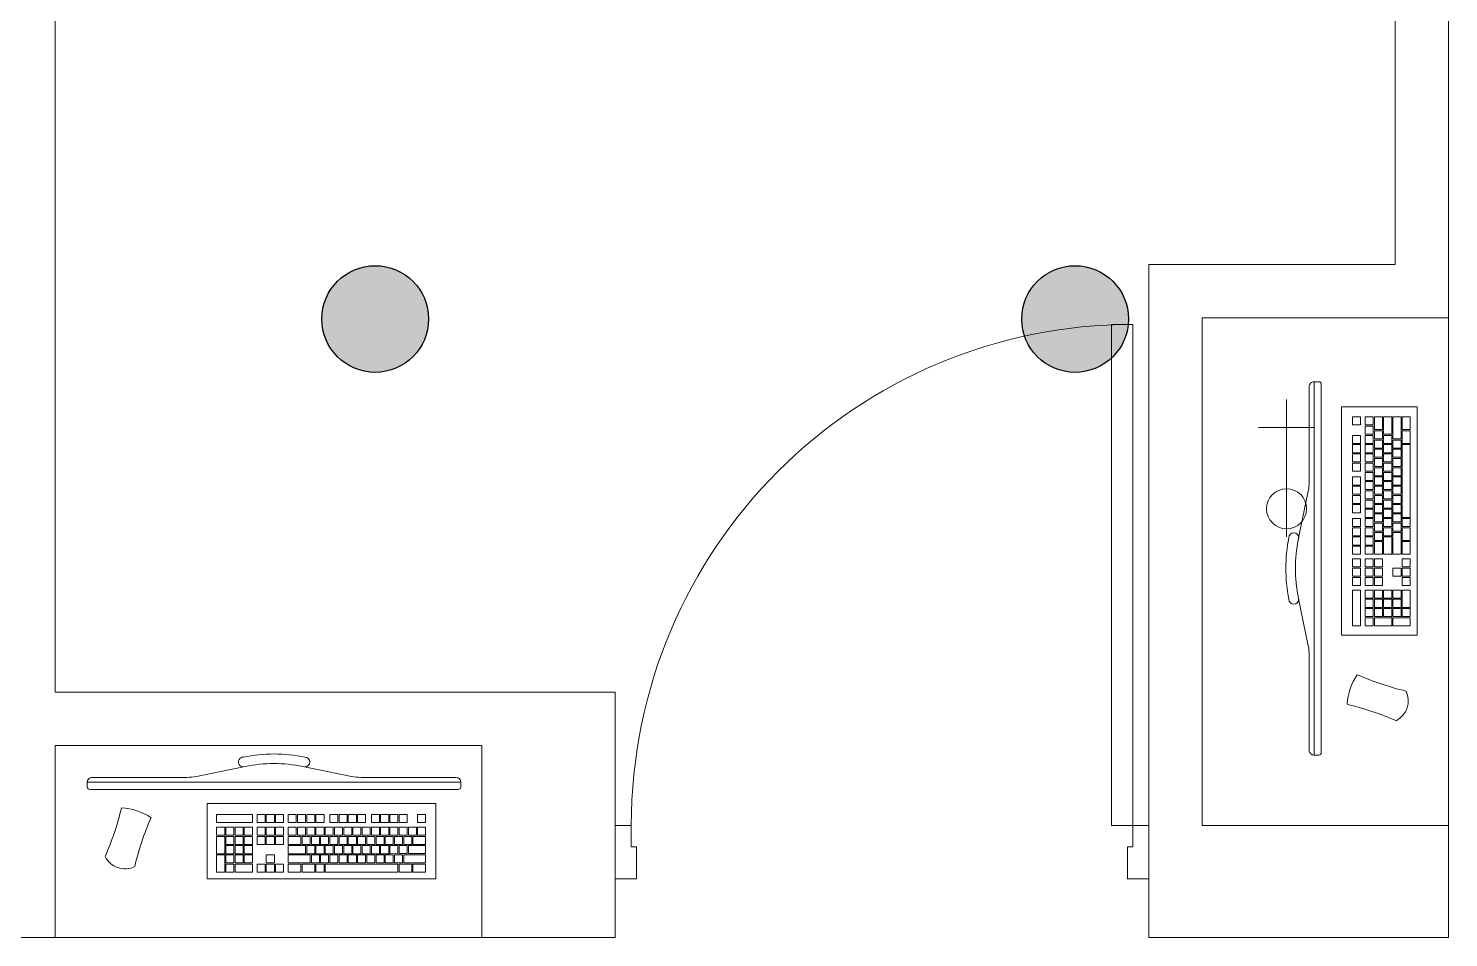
# Model space of a CAD drawing. Header units: metres. Extents: x 11578468 to 47831421, y -58341524 to -14256839.
# Drawn here: x 23845316 to 23847978, y -29089052 to -29087347 of the extents above; entities that cross this region are included whole.
import ezdxf

# ---------------------------------------------------------------- set-up
doc = ezdxf.new("R2010")
doc.units = ezdxf.units.M
doc.header["$LTSCALE"] = 50
doc.header["$MEASUREMENT"] = 0
doc.layers.get('0').update_dxf_attribs({"linetype": 'CONTINUOUS'})
doc.layers.add('ha', color=8, linetype='CONTINUOUS', lineweight=5)
doc.layers.add('wall', color=3, linetype='CONTINUOUS')

msp = doc.modelspace()

# ---------------------------------------------------------------- hatches: boundary and pattern name
at = {"layer": 'wall', "ltscale": 10}
h = msp.add_hatch(color=1, dxfattribs=at)
h.dxf.hatch_style = 1
h.paths.add_polyline_path([(23846065.9, -29087892.3, 1), (23845865.9, -29087892.3, 1)])
h = msp.add_hatch(color=1, dxfattribs=at)
h.dxf.hatch_style = 1
h.paths.add_polyline_path([(23847377.7, -29087892.3, 1), (23847177.7, -29087892.3, 1)])

# ---------------------------------------------------------------- linework, layer by layer
for centre in [(23845965.9, -29087892.3), (23847277.7, -29087892.3)]:
    msp.add_circle(centre, 100)
at = {"layer": 'ha'}
for p, q in [((23845365.9, -29085692.3), (23845365.9, -29088592.3)), ((23847877.7, -29087790.1), (23847877.7, -29085692.3)), ((23847977.7, -29087890.1), (23847977.7, -29085692.3)), ((23847977.7, -29087890.1), (23847977.7, -29087692.3)), ((23847415.9, -29087790.1), (23847415.9, -29089052.3)), ((23847877.7, -29087790.1), (23847415.9, -29087790.1)), ((23847345.9, -29088842.3), (23847345.9, -29087902.3)), ((23847345.9, -29087902.3), (23847385.9, -29087902.3)), ((23847385.9, -29087902.3), (23847385.9, -29088842.3)), ((23847515.9, -29087890.1), (23847515.9, -29088842.3)), ((23847977.7, -29087890.1), (23847515.9, -29087890.1)), ((23847515.9, -29087890.1), (23847977.7, -29087890.1)), ((23847515.9, -29088842.3), (23847515.9, -29087890.1)), ((23847977.7, -29087890.1), (23847977.7, -29088842.3)), ((23847716.5, -29088019), (23847716.5, -29088196.9)), ((23847725.5, -29088010), (23847725.5, -29088710)), ((23847725.5, -29088010), (23847725.5, -29088010)), ((23847725.5, -29088010), (23847734.5, -29088010)), ((23847739, -29088014.5), (23847739, -29088705.5)), ((23847674, -29088043.4), (23847674, -29088300.6)), ((23847776.9, -29088056.9), (23847918.6, -29088056.9)), ((23847776.9, -29088056.9), (23847776.9, -29088485.4)), ((23847918.6, -29088485.4), (23847918.6, -29088056.9)), ((23847726.5, -29088095.9), (23847621.5, -29088095.9)), ((23847797.6, -29088075.9), (23847797.6, -29088091)), ((23847812.7, -29088075.9), (23847797.6, -29088075.9)), ((23847797.6, -29088091), (23847812.7, -29088091)), ((23847812.7, -29088091), (23847812.7, -29088075.9)), ((23847821.4, -29088075.9), (23847821.4, -29088091)), ((23847836.5, -29088075.9), (23847821.4, -29088075.9)), ((23847821.4, -29088091), (23847836.5, -29088091)), ((23847836.5, -29088093.2), (23847821.4, -29088093.2)), ((23847821.4, -29088093.2), (23847821.4, -29088108.3)), ((23847836.5, -29088091), (23847836.5, -29088075.9)), ((23847836.5, -29088108.3), (23847836.5, -29088093.2)), ((23847838.7, -29088075.9), (23847838.7, -29088099.7)), ((23847853.8, -29088075.9), (23847838.7, -29088075.9)), ((23847838.7, -29088099.7), (23847853.8, -29088099.7)), ((23847853.8, -29088099.7), (23847853.8, -29088075.9)), ((23847856, -29088075.9), (23847856, -29088108.3)), ((23847871.1, -29088075.9), (23847856, -29088075.9)), ((23847871.1, -29088108.3), (23847871.1, -29088075.9)), ((23847873.3, -29088075.9), (23847873.3, -29088117)), ((23847888.5, -29088075.9), (23847873.3, -29088075.9)), ((23847888.5, -29088117), (23847888.5, -29088075.9)), ((23847890.6, -29088075.9), (23847890.6, -29088099.7)), ((23847905.8, -29088075.9), (23847890.6, -29088075.9)), ((23847890.6, -29088099.7), (23847905.8, -29088099.7)), ((23847905.8, -29088099.7), (23847905.8, -29088075.9)), ((23847797.6, -29088110.5), (23847797.6, -29088125.7)), ((23847812.7, -29088110.5), (23847797.6, -29088110.5)), ((23847797.6, -29088125.7), (23847812.7, -29088125.7)), ((23847812.7, -29088125.7), (23847812.7, -29088110.5)), ((23847821.4, -29088108.3), (23847836.5, -29088108.3)), ((23847836.5, -29088110.5), (23847821.4, -29088110.5)), ((23847821.4, -29088110.5), (23847821.4, -29088125.7)), ((23847821.4, -29088125.7), (23847836.5, -29088125.7)), ((23847836.5, -29088125.7), (23847836.5, -29088110.5)), ((23847838.7, -29088101.8), (23847838.7, -29088117)), ((23847853.8, -29088101.8), (23847838.7, -29088101.8)), ((23847838.7, -29088117), (23847853.8, -29088117)), ((23847838.7, -29088119.2), (23847838.7, -29088134.3)), ((23847853.8, -29088119.2), (23847838.7, -29088119.2)), ((23847853.8, -29088117), (23847853.8, -29088101.8)), ((23847853.8, -29088134.3), (23847853.8, -29088119.2)), ((23847856, -29088108.3), (23847871.1, -29088108.3)), ((23847856, -29088110.5), (23847856, -29088125.7)), ((23847871.1, -29088110.5), (23847856, -29088110.5)), ((23847856, -29088125.7), (23847871.1, -29088125.7)), ((23847871.1, -29088125.7), (23847871.1, -29088110.5)), ((23847873.3, -29088117), (23847888.5, -29088117)), ((23847873.3, -29088119.2), (23847873.3, -29088134.3)), ((23847888.5, -29088119.2), (23847873.3, -29088119.2)), ((23847888.5, -29088134.3), (23847888.5, -29088119.2)), ((23847890.6, -29088101.8), (23847890.6, -29088125.7)), ((23847905.8, -29088101.8), (23847890.6, -29088101.8)), ((23847890.6, -29088125.7), (23847905.8, -29088125.7)), ((23847905.8, -29088125.7), (23847905.8, -29088101.8)), ((23847797.6, -29088127.8), (23847797.6, -29088143)), ((23847812.7, -29088127.8), (23847797.6, -29088127.8)), ((23847797.6, -29088143), (23847812.7, -29088143)), ((23847797.6, -29088145.1), (23847797.6, -29088160.3)), ((23847812.7, -29088145.1), (23847797.6, -29088145.1)), ((23847812.7, -29088143), (23847812.7, -29088127.8)), ((23847812.7, -29088160.3), (23847812.7, -29088145.1)), ((23847821.4, -29088127.8), (23847821.4, -29088143)), ((23847836.5, -29088127.8), (23847821.4, -29088127.8)), ((23847821.4, -29088143), (23847836.5, -29088143)), ((23847836.5, -29088145.1), (23847821.4, -29088145.1)), ((23847821.4, -29088145.1), (23847821.4, -29088160.3)), ((23847836.5, -29088143), (23847836.5, -29088127.8)), ((23847836.5, -29088160.3), (23847836.5, -29088145.1)), ((23847838.7, -29088134.3), (23847853.8, -29088134.3)), ((23847838.7, -29088136.5), (23847838.7, -29088151.6)), ((23847853.8, -29088136.5), (23847838.7, -29088136.5)), ((23847838.7, -29088151.6), (23847853.8, -29088151.6)), ((23847853.8, -29088151.6), (23847853.8, -29088136.5)), ((23847856, -29088127.8), (23847856, -29088143)), ((23847871.1, -29088127.8), (23847856, -29088127.8)), ((23847856, -29088143), (23847871.1, -29088143)), ((23847871.1, -29088145.1), (23847856, -29088145.1)), ((23847856, -29088145.1), (23847856, -29088160.3)), ((23847871.1, -29088143), (23847871.1, -29088127.8)), ((23847871.1, -29088160.3), (23847871.1, -29088145.1)), ((23847873.3, -29088134.3), (23847888.5, -29088134.3)), ((23847873.3, -29088136.5), (23847873.3, -29088151.6)), ((23847888.5, -29088136.5), (23847873.3, -29088136.5)), ((23847873.3, -29088151.6), (23847888.5, -29088151.6)), ((23847888.5, -29088151.6), (23847888.5, -29088136.5)), ((23847890.6, -29088127.8), (23847890.6, -29088264.2)), ((23847905.8, -29088127.8), (23847890.6, -29088127.8)), ((23847905.8, -29088264.2), (23847905.8, -29088127.8)), ((23847797.6, -29088160.3), (23847812.7, -29088160.3)), ((23847797.6, -29088162.5), (23847797.6, -29088177.6)), ((23847812.7, -29088162.5), (23847797.6, -29088162.5)), ((23847797.6, -29088177.6), (23847812.7, -29088177.6)), ((23847812.7, -29088177.6), (23847812.7, -29088162.5)), ((23847821.4, -29088160.3), (23847836.5, -29088160.3)), ((23847836.5, -29088162.5), (23847821.4, -29088162.5)), ((23847821.4, -29088162.5), (23847821.4, -29088177.6)), ((23847821.4, -29088177.6), (23847836.5, -29088177.6)), ((23847821.4, -29088179.8), (23847821.4, -29088194.9)), ((23847836.5, -29088179.8), (23847821.4, -29088179.8)), ((23847836.5, -29088177.6), (23847836.5, -29088162.5)), ((23847836.5, -29088194.9), (23847836.5, -29088179.8)), ((23847838.7, -29088153.8), (23847838.7, -29088168.9)), ((23847853.8, -29088153.8), (23847838.7, -29088153.8)), ((23847838.7, -29088168.9), (23847853.8, -29088168.9)), ((23847838.7, -29088171.1), (23847838.7, -29088186.3)), ((23847853.8, -29088171.1), (23847838.7, -29088171.1)), ((23847853.8, -29088168.9), (23847853.8, -29088153.8)), ((23847853.8, -29088186.3), (23847853.8, -29088171.1)), ((23847856, -29088160.3), (23847871.1, -29088160.3)), ((23847871.1, -29088162.5), (23847856, -29088162.5)), ((23847856, -29088162.5), (23847856, -29088177.6)), ((23847856, -29088177.6), (23847871.1, -29088177.6)), ((23847856, -29088179.8), (23847856, -29088194.9)), ((23847871.1, -29088179.8), (23847856, -29088179.8)), ((23847871.1, -29088177.6), (23847871.1, -29088162.5)), ((23847871.1, -29088194.9), (23847871.1, -29088179.8)), ((23847873.3, -29088153.8), (23847873.3, -29088168.9)), ((23847888.5, -29088153.8), (23847873.3, -29088153.8)), ((23847873.3, -29088168.9), (23847888.5, -29088168.9)), ((23847873.3, -29088171.1), (23847873.3, -29088186.3)), ((23847888.5, -29088171.1), (23847873.3, -29088171.1)), ((23847888.5, -29088168.9), (23847888.5, -29088153.8)), ((23847888.5, -29088186.3), (23847888.5, -29088171.1)), ((23847797.6, -29088188.4), (23847797.6, -29088203.6)), ((23847812.7, -29088188.4), (23847797.6, -29088188.4)), ((23847797.6, -29088203.6), (23847812.7, -29088203.6)), ((23847797.6, -29088205.7), (23847797.6, -29088220.9)), ((23847812.7, -29088205.7), (23847797.6, -29088205.7)), ((23847812.7, -29088203.6), (23847812.7, -29088188.4)), ((23847812.7, -29088220.9), (23847812.7, -29088205.7)), ((23847821.4, -29088194.9), (23847836.5, -29088194.9)), ((23847821.4, -29088197.1), (23847821.4, -29088212.2)), ((23847836.5, -29088197.1), (23847821.4, -29088197.1)), ((23847836.5, -29088212.2), (23847836.5, -29088197.1)), ((23847838.7, -29088186.3), (23847853.8, -29088186.3)), ((23847853.8, -29088188.4), (23847838.7, -29088188.4)), ((23847838.7, -29088188.4), (23847838.7, -29088203.6)), ((23847838.7, -29088203.6), (23847853.8, -29088203.6)), ((23847838.7, -29088205.7), (23847838.7, -29088220.9)), ((23847853.8, -29088205.7), (23847838.7, -29088205.7)), ((23847853.8, -29088203.6), (23847853.8, -29088188.4)), ((23847853.8, -29088220.9), (23847853.8, -29088205.7)), ((23847856, -29088194.9), (23847871.1, -29088194.9)), ((23847856, -29088197.1), (23847856, -29088212.2)), ((23847871.1, -29088197.1), (23847856, -29088197.1)), ((23847871.1, -29088212.2), (23847871.1, -29088197.1)), ((23847873.3, -29088186.3), (23847888.5, -29088186.3)), ((23847873.3, -29088188.4), (23847873.3, -29088203.6)), ((23847888.5, -29088188.4), (23847873.3, -29088188.4)), ((23847873.3, -29088203.6), (23847888.5, -29088203.6)), ((23847873.3, -29088205.7), (23847873.3, -29088220.9)), ((23847888.5, -29088205.7), (23847873.3, -29088205.7)), ((23847888.5, -29088203.6), (23847888.5, -29088188.4)), ((23847888.5, -29088220.9), (23847888.5, -29088205.7)), ((23847696, -29088305.9), (23847714.6, -29088214.9)), ((23847797.6, -29088220.9), (23847812.7, -29088220.9)), ((23847812.7, -29088223.1), (23847797.6, -29088223.1)), ((23847797.6, -29088223.1), (23847797.6, -29088238.2)), ((23847812.7, -29088238.2), (23847812.7, -29088223.1)), ((23847821.4, -29088212.2), (23847836.5, -29088212.2)), ((23847821.4, -29088214.4), (23847821.4, -29088229.5)), ((23847836.5, -29088214.4), (23847821.4, -29088214.4)), ((23847821.4, -29088229.5), (23847836.5, -29088229.5)), ((23847821.4, -29088231.7), (23847821.4, -29088246.9)), ((23847836.5, -29088231.7), (23847821.4, -29088231.7)), ((23847836.5, -29088229.5), (23847836.5, -29088214.4)), ((23847836.5, -29088246.9), (23847836.5, -29088231.7)), ((23847838.7, -29088220.9), (23847853.8, -29088220.9)), ((23847853.8, -29088223.1), (23847838.7, -29088223.1)), ((23847838.7, -29088223.1), (23847838.7, -29088238.2)), ((23847853.8, -29088238.2), (23847853.8, -29088223.1)), ((23847856, -29088212.2), (23847871.1, -29088212.2)), ((23847856, -29088214.4), (23847856, -29088229.5)), ((23847871.1, -29088214.4), (23847856, -29088214.4)), ((23847856, -29088229.5), (23847871.1, -29088229.5)), ((23847871.1, -29088231.7), (23847856, -29088231.7)), ((23847856, -29088231.7), (23847856, -29088246.9)), ((23847871.1, -29088229.5), (23847871.1, -29088214.4)), ((23847871.1, -29088246.9), (23847871.1, -29088231.7)), ((23847873.3, -29088220.9), (23847888.5, -29088220.9)), ((23847873.3, -29088223.1), (23847873.3, -29088238.2)), ((23847888.5, -29088223.1), (23847873.3, -29088223.1)), ((23847888.5, -29088238.2), (23847888.5, -29088223.1)), ((23847797.6, -29088238.2), (23847812.7, -29088238.2)), ((23847797.6, -29088240.4), (23847797.6, -29088255.5)), ((23847812.7, -29088240.4), (23847797.6, -29088240.4)), ((23847797.6, -29088255.5), (23847812.7, -29088255.5)), ((23847812.7, -29088255.5), (23847812.7, -29088240.4)), ((23847821.4, -29088246.9), (23847836.5, -29088246.9)), ((23847836.5, -29088249), (23847821.4, -29088249)), ((23847821.4, -29088249), (23847821.4, -29088264.2)), ((23847836.5, -29088264.2), (23847836.5, -29088249)), ((23847838.7, -29088238.2), (23847853.8, -29088238.2)), ((23847838.7, -29088240.4), (23847838.7, -29088255.5)), ((23847853.8, -29088240.4), (23847838.7, -29088240.4)), ((23847838.7, -29088255.5), (23847853.8, -29088255.5)), ((23847838.7, -29088257.7), (23847838.7, -29088272.8)), ((23847853.8, -29088257.7), (23847838.7, -29088257.7)), ((23847853.8, -29088255.5), (23847853.8, -29088240.4)), ((23847853.8, -29088272.8), (23847853.8, -29088257.7)), ((23847856, -29088246.9), (23847871.1, -29088246.9)), ((23847856, -29088249), (23847856, -29088264.2)), ((23847871.1, -29088249), (23847856, -29088249)), ((23847871.1, -29088264.2), (23847871.1, -29088249)), ((23847873.3, -29088238.2), (23847888.5, -29088238.2)), ((23847888.5, -29088240.4), (23847873.3, -29088240.4)), ((23847873.3, -29088240.4), (23847873.3, -29088255.5)), ((23847873.3, -29088255.5), (23847888.5, -29088255.5)), ((23847873.3, -29088257.7), (23847873.3, -29088272.8)), ((23847888.5, -29088257.7), (23847873.3, -29088257.7)), ((23847888.5, -29088255.5), (23847888.5, -29088240.4)), ((23847888.5, -29088272.8), (23847888.5, -29088257.7)), ((23847797.6, -29088266.3), (23847797.6, -29088281.5)), ((23847812.7, -29088266.3), (23847797.6, -29088266.3)), ((23847797.6, -29088281.5), (23847812.7, -29088281.5)), ((23847797.6, -29088283.7), (23847797.6, -29088298.8)), ((23847812.7, -29088283.7), (23847797.6, -29088283.7)), ((23847812.7, -29088281.5), (23847812.7, -29088266.3)), ((23847812.7, -29088298.8), (23847812.7, -29088283.7)), ((23847821.4, -29088264.2), (23847836.5, -29088264.2)), ((23847836.5, -29088266.3), (23847821.4, -29088266.3)), ((23847821.4, -29088266.3), (23847821.4, -29088281.5)), ((23847821.4, -29088281.5), (23847836.5, -29088281.5)), ((23847836.5, -29088283.7), (23847821.4, -29088283.7)), ((23847821.4, -29088283.7), (23847821.4, -29088298.8)), ((23847836.5, -29088281.5), (23847836.5, -29088266.3)), ((23847836.5, -29088298.8), (23847836.5, -29088283.7)), ((23847853.8, -29088272.8), (23847838.7, -29088272.8)), ((23847838.7, -29088275), (23847838.7, -29088290.1)), ((23847838.7, -29088275), (23847853.8, -29088275)), ((23847853.8, -29088290.1), (23847853.8, -29088275)), ((23847856, -29088264.2), (23847871.1, -29088264.2)), ((23847871.1, -29088266.3), (23847856, -29088266.3)), ((23847856, -29088266.3), (23847856, -29088281.5)), ((23847856, -29088281.5), (23847871.1, -29088281.5)), ((23847856, -29088283.7), (23847856, -29088298.8)), ((23847871.1, -29088283.7), (23847856, -29088283.7)), ((23847871.1, -29088281.5), (23847871.1, -29088266.3)), ((23847871.1, -29088298.8), (23847871.1, -29088283.7)), ((23847888.5, -29088272.8), (23847873.3, -29088272.8)), ((23847873.3, -29088275), (23847873.3, -29088290.1)), ((23847873.3, -29088275), (23847888.5, -29088275)), ((23847888.5, -29088290.1), (23847888.5, -29088275)), ((23847905.8, -29088264.2), (23847890.6, -29088264.2)), ((23847905.8, -29088266.3), (23847890.6, -29088266.3)), ((23847890.6, -29088266.3), (23847890.6, -29088281.5)), ((23847905.8, -29088281.5), (23847890.6, -29088281.5)), ((23847890.6, -29088283.7), (23847890.6, -29088307.5)), ((23847905.8, -29088283.7), (23847890.6, -29088283.7)), ((23847905.8, -29088281.5), (23847905.8, -29088266.3)), ((23847905.8, -29088307.5), (23847905.8, -29088283.7)), ((23847797.6, -29088298.8), (23847812.7, -29088298.8)), ((23847797.6, -29088301), (23847797.6, -29088316.1)), ((23847812.7, -29088301), (23847797.6, -29088301)), ((23847812.7, -29088316.1), (23847812.7, -29088301)), ((23847821.4, -29088298.8), (23847836.5, -29088298.8)), ((23847836.5, -29088301), (23847821.4, -29088301)), ((23847821.4, -29088301), (23847821.4, -29088316.1)), ((23847836.5, -29088316.1), (23847836.5, -29088301)), ((23847838.7, -29088290.1), (23847853.8, -29088290.1)), ((23847838.7, -29088292.3), (23847838.7, -29088307.5)), ((23847838.7, -29088292.3), (23847853.8, -29088292.3)), ((23847838.7, -29088307.5), (23847853.8, -29088307.5)), ((23847838.7, -29088309.6), (23847838.7, -29088333.4)), ((23847853.8, -29088309.6), (23847838.7, -29088309.6)), ((23847853.8, -29088307.5), (23847853.8, -29088292.3)), ((23847853.8, -29088333.4), (23847853.8, -29088309.6)), ((23847856, -29088298.8), (23847871.1, -29088298.8)), ((23847856, -29088301), (23847856, -29088333.4)), ((23847871.1, -29088301), (23847856, -29088301)), ((23847871.1, -29088333.4), (23847871.1, -29088301)), ((23847873.3, -29088290.1), (23847888.5, -29088290.1)), ((23847873.3, -29088292.3), (23847873.3, -29088333.4)), ((23847888.5, -29088292.3), (23847873.3, -29088292.3)), ((23847888.5, -29088333.4), (23847888.5, -29088292.3)), ((23847890.6, -29088307.5), (23847905.8, -29088307.5)), ((23847890.6, -29088309.6), (23847890.6, -29088333.4)), ((23847905.8, -29088309.6), (23847890.6, -29088309.6)), ((23847905.8, -29088333.4), (23847905.8, -29088309.6)), ((23847797.6, -29088316.1), (23847812.7, -29088316.1)), ((23847797.6, -29088318.3), (23847797.6, -29088333.4)), ((23847812.7, -29088318.3), (23847797.6, -29088318.3)), ((23847797.6, -29088333.4), (23847812.7, -29088333.4)), ((23847812.7, -29088333.4), (23847812.7, -29088318.3)), ((23847821.4, -29088316.1), (23847836.5, -29088316.1)), ((23847821.4, -29088318.3), (23847821.4, -29088333.4)), ((23847836.5, -29088318.3), (23847821.4, -29088318.3)), ((23847821.4, -29088333.4), (23847836.5, -29088333.4)), ((23847836.5, -29088333.4), (23847836.5, -29088318.3)), ((23847838.7, -29088333.4), (23847853.8, -29088333.4)), ((23847856, -29088333.4), (23847871.1, -29088333.4)), ((23847873.3, -29088333.4), (23847888.5, -29088333.4)), ((23847890.6, -29088333.4), (23847905.8, -29088333.4)), ((23847797.6, -29088342.1), (23847797.6, -29088357.2)), ((23847812.7, -29088342.1), (23847797.6, -29088342.1)), ((23847797.6, -29088357.2), (23847812.7, -29088357.2)), ((23847797.6, -29088359.4), (23847797.6, -29088374.6)), ((23847812.7, -29088359.4), (23847797.6, -29088359.4)), ((23847812.7, -29088357.2), (23847812.7, -29088342.1)), ((23847812.7, -29088374.6), (23847812.7, -29088359.4)), ((23847836.5, -29088342.1), (23847821.4, -29088342.1)), ((23847821.4, -29088342.1), (23847821.4, -29088357.2)), ((23847821.4, -29088357.2), (23847836.5, -29088357.2)), ((23847836.5, -29088359.4), (23847821.4, -29088359.4)), ((23847821.4, -29088359.4), (23847821.4, -29088374.6)), ((23847836.5, -29088357.2), (23847836.5, -29088342.1)), ((23847836.5, -29088374.6), (23847836.5, -29088359.4)), ((23847838.7, -29088342.1), (23847838.7, -29088357.2)), ((23847853.8, -29088342.1), (23847838.7, -29088342.1)), ((23847838.7, -29088357.2), (23847853.8, -29088357.2)), ((23847838.7, -29088359.4), (23847838.7, -29088374.6)), ((23847853.8, -29088359.4), (23847838.7, -29088359.4)), ((23847853.8, -29088357.2), (23847853.8, -29088342.1)), ((23847853.8, -29088374.6), (23847853.8, -29088359.4)), ((23847873.3, -29088359.4), (23847873.3, -29088374.6)), ((23847888.5, -29088359.4), (23847873.3, -29088359.4)), ((23847888.5, -29088374.6), (23847888.5, -29088359.4)), ((23847890.6, -29088342.1), (23847890.6, -29088357.2)), ((23847905.8, -29088342.1), (23847890.6, -29088342.1)), ((23847890.6, -29088357.2), (23847905.8, -29088357.2)), ((23847905.8, -29088359.4), (23847890.6, -29088359.4)), ((23847890.6, -29088359.4), (23847890.6, -29088374.6)), ((23847905.8, -29088357.2), (23847905.8, -29088342.1)), ((23847905.8, -29088374.6), (23847905.8, -29088359.4)), ((23847797.6, -29088374.6), (23847812.7, -29088374.6)), ((23847797.6, -29088376.7), (23847797.6, -29088391.9)), ((23847812.7, -29088376.7), (23847797.6, -29088376.7)), ((23847797.6, -29088391.9), (23847812.7, -29088391.9)), ((23847812.7, -29088391.9), (23847812.7, -29088376.7)), ((23847821.4, -29088374.6), (23847836.5, -29088374.6)), ((23847821.4, -29088376.7), (23847821.4, -29088391.9)), ((23847836.5, -29088376.7), (23847821.4, -29088376.7)), ((23847821.4, -29088391.9), (23847836.5, -29088391.9)), ((23847836.5, -29088391.9), (23847836.5, -29088376.7)), ((23847838.7, -29088374.6), (23847853.8, -29088374.6)), ((23847838.7, -29088376.7), (23847838.7, -29088391.9)), ((23847853.8, -29088376.7), (23847838.7, -29088376.7)), ((23847838.7, -29088391.9), (23847853.8, -29088391.9)), ((23847853.8, -29088391.9), (23847853.8, -29088376.7)), ((23847873.3, -29088374.6), (23847888.5, -29088374.6)), ((23847890.6, -29088374.6), (23847905.8, -29088374.6)), ((23847890.6, -29088376.7), (23847890.6, -29088391.9)), ((23847905.8, -29088376.7), (23847890.6, -29088376.7)), ((23847890.6, -29088391.9), (23847905.8, -29088391.9)), ((23847905.8, -29088391.9), (23847905.8, -29088376.7)), ((23847696, -29088414.1), (23847714.6, -29088505.1)), ((23847797.6, -29088400.5), (23847797.6, -29088467.6)), ((23847812.7, -29088400.5), (23847797.6, -29088400.5)), ((23847812.7, -29088467.6), (23847812.7, -29088400.5)), ((23847836.5, -29088400.5), (23847821.4, -29088400.5)), ((23847821.4, -29088400.5), (23847821.4, -29088415.7)), ((23847821.4, -29088415.7), (23847836.5, -29088415.7)), ((23847821.4, -29088417.8), (23847821.4, -29088433)), ((23847836.5, -29088417.8), (23847821.4, -29088417.8)), ((23847836.5, -29088415.7), (23847836.5, -29088400.5)), ((23847836.5, -29088433), (23847836.5, -29088417.8)), ((23847838.7, -29088400.5), (23847838.7, -29088415.7)), ((23847853.8, -29088400.5), (23847838.7, -29088400.5)), ((23847838.7, -29088415.7), (23847853.8, -29088415.7)), ((23847838.7, -29088417.8), (23847838.7, -29088433)), ((23847853.8, -29088417.8), (23847838.7, -29088417.8)), ((23847853.8, -29088415.7), (23847853.8, -29088400.5)), ((23847853.8, -29088433), (23847853.8, -29088417.8)), ((23847856, -29088400.5), (23847856, -29088415.7)), ((23847871.2, -29088400.5), (23847856, -29088400.5)), ((23847856, -29088415.7), (23847871.2, -29088415.7)), ((23847856, -29088417.8), (23847856, -29088433)), ((23847871.2, -29088417.8), (23847856, -29088417.8)), ((23847871.2, -29088415.7), (23847871.2, -29088400.5)), ((23847871.2, -29088433), (23847871.2, -29088417.8)), ((23847873.3, -29088400.5), (23847873.3, -29088415.7)), ((23847888.5, -29088400.5), (23847873.3, -29088400.5)), ((23847873.3, -29088415.7), (23847888.5, -29088415.7)), ((23847873.3, -29088417.8), (23847873.3, -29088433)), ((23847888.5, -29088417.8), (23847873.3, -29088417.8)), ((23847888.5, -29088415.7), (23847888.5, -29088400.5)), ((23847888.5, -29088433), (23847888.5, -29088417.8)), ((23847890.6, -29088400.5), (23847890.6, -29088433)), ((23847905.8, -29088400.5), (23847890.6, -29088400.5)), ((23847905.8, -29088433), (23847905.8, -29088400.5)), ((23847821.4, -29088433), (23847836.5, -29088433)), ((23847836.5, -29088435.2), (23847821.4, -29088435.2)), ((23847821.4, -29088435.2), (23847821.4, -29088450.3)), ((23847836.5, -29088450.3), (23847836.5, -29088435.2)), ((23847838.7, -29088433), (23847853.8, -29088433)), ((23847838.7, -29088435.2), (23847838.7, -29088450.3)), ((23847853.8, -29088435.2), (23847838.7, -29088435.2)), ((23847853.8, -29088450.3), (23847853.8, -29088435.2)), ((23847856, -29088433), (23847871.2, -29088433)), ((23847871.2, -29088435.2), (23847856, -29088435.2)), ((23847856, -29088435.2), (23847856, -29088450.3)), ((23847871.2, -29088450.3), (23847871.2, -29088435.2)), ((23847873.3, -29088433), (23847888.5, -29088433)), ((23847888.5, -29088435.2), (23847873.3, -29088435.2)), ((23847873.3, -29088435.2), (23847873.3, -29088450.3)), ((23847888.5, -29088450.3), (23847888.5, -29088435.2)), ((23847890.6, -29088433), (23847905.8, -29088433)), ((23847905.8, -29088435.2), (23847890.6, -29088435.2)), ((23847890.6, -29088435.2), (23847890.6, -29088450.3)), ((23847905.8, -29088450.3), (23847905.8, -29088435.2)), ((23847797.6, -29088467.6), (23847812.7, -29088467.6)), ((23847821.4, -29088450.3), (23847836.5, -29088450.3)), ((23847821.4, -29088452.5), (23847821.4, -29088467.6)), ((23847836.5, -29088452.5), (23847821.4, -29088452.5)), ((23847821.4, -29088467.6), (23847836.5, -29088467.6)), ((23847836.5, -29088467.6), (23847836.5, -29088452.5)), ((23847838.7, -29088450.3), (23847853.8, -29088450.3)), ((23847838.7, -29088452.5), (23847838.7, -29088467.6)), ((23847871.2, -29088452.5), (23847838.7, -29088452.5)), ((23847838.7, -29088467.6), (23847871.2, -29088467.6)), ((23847856, -29088450.3), (23847871.2, -29088450.3)), ((23847871.2, -29088467.6), (23847871.2, -29088452.5)), ((23847873.3, -29088450.3), (23847888.5, -29088450.3)), ((23847873.3, -29088452.5), (23847873.3, -29088467.6)), ((23847905.8, -29088452.5), (23847873.3, -29088452.5)), ((23847873.3, -29088467.6), (23847905.8, -29088467.6)), ((23847890.6, -29088450.3), (23847905.8, -29088450.3)), ((23847905.8, -29088467.6), (23847905.8, -29088452.5)), ((23847776.9, -29088485.4), (23847918.6, -29088485.4)), ((23847716.5, -29088701), (23847716.5, -29088523.1)), ((23846415.9, -29088592.3), (23845365.9, -29088592.3)), ((23846415.9, -29088592.3), (23846415.9, -29089052.3)), ((23846165.9, -29088692.3), (23845365.9, -29088692.3)), ((23846165.9, -29088692.3), (23845365.9, -29088692.3)), ((23846165.9, -29088692.3), (23845365.9, -29088692.3)), ((23845365.9, -29088692.3), (23845365.9, -29089052.3)), ((23846165.9, -29088692.3), (23846165.9, -29089052.3)), ((23846165.9, -29088692.3), (23846165.9, -29089052.3)), ((23846165.9, -29089052.3), (23846165.9, -29088692.3)), ((23847725.5, -29088710), (23847725.5, -29088710)), ((23847734.5, -29088710), (23847725.5, -29088710)), ((23845722.2, -29088731.4), (23845631.2, -29088750)), ((23845830.4, -29088731.4), (23845921.4, -29088750)), ((23846126.3, -29088760.8), (23845426.3, -29088760.8)), ((23845426.3, -29088760.8), (23845426.3, -29088760.8)), ((23845426.3, -29088769.8), (23845426.3, -29088760.8)), ((23845435.3, -29088751.8), (23845613.2, -29088751.8)), ((23846117.3, -29088751.8), (23845939.4, -29088751.8)), ((23846126.3, -29088760.8), (23846126.3, -29088760.8)), ((23846126.3, -29088760.8), (23846126.3, -29088769.8)), ((23846121.8, -29088774.3), (23845430.8, -29088774.3)), ((23845650.9, -29088800.6), (23845650.9, -29088942.3)), ((23846079.4, -29088800.6), (23845650.9, -29088800.6)), ((23846079.4, -29088800.6), (23846079.4, -29088942.3)), ((23845735.8, -29088821.3), (23845668.7, -29088821.3)), ((23845668.7, -29088821.3), (23845668.7, -29088836.4)), ((23845668.7, -29088836.4), (23845735.8, -29088836.4)), ((23845683.8, -29088845.1), (23845668.7, -29088845.1)), ((23845668.7, -29088845.1), (23845668.7, -29088860.2)), ((23845683.8, -29088860.2), (23845683.8, -29088845.1)), ((23845686, -29088845.1), (23845686, -29088860.2)), ((23845701.1, -29088845.1), (23845686, -29088845.1)), ((23845701.1, -29088860.2), (23845701.1, -29088845.1)), ((23845718.5, -29088845.1), (23845703.3, -29088845.1)), ((23845703.3, -29088845.1), (23845703.3, -29088860.2)), ((23845718.5, -29088860.2), (23845718.5, -29088845.1)), ((23845720.6, -29088845.1), (23845720.6, -29088860.2)), ((23845735.8, -29088845.1), (23845720.6, -29088845.1)), ((23845735.8, -29088836.4), (23845735.8, -29088821.3)), ((23845735.8, -29088860.2), (23845735.8, -29088845.1)), ((23845759.6, -29088821.3), (23845744.4, -29088821.3)), ((23845744.4, -29088821.3), (23845744.4, -29088836.4)), ((23845744.4, -29088836.4), (23845759.6, -29088836.4)), ((23845759.6, -29088845.1), (23845744.4, -29088845.1)), ((23845744.4, -29088845.1), (23845744.4, -29088860.2)), ((23845759.6, -29088836.4), (23845759.6, -29088821.3)), ((23845759.6, -29088860.2), (23845759.6, -29088845.1)), ((23845776.9, -29088821.3), (23845761.8, -29088821.3)), ((23845761.8, -29088821.3), (23845761.8, -29088836.4)), ((23845761.8, -29088836.4), (23845776.9, -29088836.4)), ((23845761.8, -29088845.1), (23845761.8, -29088860.2)), ((23845776.9, -29088845.1), (23845761.8, -29088845.1)), ((23845776.9, -29088836.4), (23845776.9, -29088821.3)), ((23845776.9, -29088860.2), (23845776.9, -29088845.1)), ((23845794.2, -29088821.3), (23845779.1, -29088821.3)), ((23845779.1, -29088821.3), (23845779.1, -29088836.4)), ((23845779.1, -29088836.4), (23845794.2, -29088836.4)), ((23845779.1, -29088845.1), (23845779.1, -29088860.2)), ((23845794.2, -29088845.1), (23845779.1, -29088845.1)), ((23845794.2, -29088836.4), (23845794.2, -29088821.3)), ((23845794.2, -29088860.2), (23845794.2, -29088845.1)), ((23845818, -29088821.3), (23845802.9, -29088821.3)), ((23845802.9, -29088821.3), (23845802.9, -29088836.4)), ((23845802.9, -29088836.4), (23845818, -29088836.4)), ((23845818, -29088845.1), (23845802.9, -29088845.1)), ((23845802.9, -29088845.1), (23845802.9, -29088860.2)), ((23845818, -29088836.4), (23845818, -29088821.3)), ((23845818, -29088860.2), (23845818, -29088845.1)), ((23845835.3, -29088821.3), (23845820.2, -29088821.3)), ((23845820.2, -29088821.3), (23845820.2, -29088836.4)), ((23845820.2, -29088836.4), (23845835.3, -29088836.4)), ((23845820.2, -29088845.1), (23845820.2, -29088860.2)), ((23845835.3, -29088845.1), (23845820.2, -29088845.1)), ((23845835.3, -29088836.4), (23845835.3, -29088821.3)), ((23845835.3, -29088860.2), (23845835.3, -29088845.1)), ((23845852.7, -29088821.3), (23845837.5, -29088821.3)), ((23845837.5, -29088821.3), (23845837.5, -29088836.4)), ((23845837.5, -29088836.4), (23845852.7, -29088836.4)), ((23845837.5, -29088845.1), (23845837.5, -29088860.2)), ((23845852.7, -29088845.1), (23845837.5, -29088845.1)), ((23845852.7, -29088836.4), (23845852.7, -29088821.3)), ((23845852.7, -29088860.2), (23845852.7, -29088845.1)), ((23845870, -29088821.3), (23845854.8, -29088821.3)), ((23845854.8, -29088821.3), (23845854.8, -29088836.4)), ((23845854.8, -29088836.4), (23845870, -29088836.4)), ((23845854.8, -29088845.1), (23845854.8, -29088860.2)), ((23845870, -29088845.1), (23845854.8, -29088845.1)), ((23845870, -29088836.4), (23845870, -29088821.3)), ((23845870, -29088860.2), (23845870, -29088845.1)), ((23845872.1, -29088845.1), (23845872.1, -29088860.2)), ((23845887.3, -29088845.1), (23845872.1, -29088845.1)), ((23845895.9, -29088821.3), (23845880.8, -29088821.3)), ((23845880.8, -29088821.3), (23845880.8, -29088836.4)), ((23845880.8, -29088836.4), (23845895.9, -29088836.4)), ((23845887.3, -29088860.2), (23845887.3, -29088845.1)), ((23845889.5, -29088845.1), (23845889.5, -29088860.2)), ((23845904.6, -29088845.1), (23845889.5, -29088845.1)), ((23845895.9, -29088836.4), (23845895.9, -29088821.3)), ((23845898.1, -29088821.3), (23845898.1, -29088836.4)), ((23845913.3, -29088821.3), (23845898.1, -29088821.3)), ((23845898.1, -29088836.4), (23845913.3, -29088836.4)), ((23845904.6, -29088860.2), (23845904.6, -29088845.1)), ((23845921.9, -29088845.1), (23845906.8, -29088845.1)), ((23845906.8, -29088845.1), (23845906.8, -29088860.2)), ((23845913.3, -29088836.4), (23845913.3, -29088821.3)), ((23845930.6, -29088821.3), (23845915.4, -29088821.3)), ((23845915.4, -29088821.3), (23845915.4, -29088836.4)), ((23845915.4, -29088836.4), (23845930.6, -29088836.4)), ((23845921.9, -29088860.2), (23845921.9, -29088845.1)), ((23845939.2, -29088845.1), (23845924.1, -29088845.1)), ((23845924.1, -29088845.1), (23845924.1, -29088860.2)), ((23845930.6, -29088836.4), (23845930.6, -29088821.3)), ((23845947.9, -29088821.3), (23845932.7, -29088821.3)), ((23845932.7, -29088821.3), (23845932.7, -29088836.4)), ((23845932.7, -29088836.4), (23845947.9, -29088836.4)), ((23845939.2, -29088860.2), (23845939.2, -29088845.1)), ((23845956.5, -29088845.1), (23845941.4, -29088845.1)), ((23845941.4, -29088845.1), (23845941.4, -29088860.2)), ((23845947.9, -29088836.4), (23845947.9, -29088821.3)), ((23845956.5, -29088860.2), (23845956.5, -29088845.1)), ((23845958.7, -29088821.3), (23845958.7, -29088836.4)), ((23845973.9, -29088821.3), (23845958.7, -29088821.3)), ((23845958.7, -29088836.4), (23845973.9, -29088836.4)), ((23845958.7, -29088845.1), (23845958.7, -29088860.2)), ((23845973.9, -29088845.1), (23845958.7, -29088845.1)), ((23845973.9, -29088836.4), (23845973.9, -29088821.3)), ((23845973.9, -29088860.2), (23845973.9, -29088845.1)), ((23845991.2, -29088821.3), (23845976, -29088821.3)), ((23845976, -29088821.3), (23845976, -29088836.4)), ((23845976, -29088836.4), (23845991.2, -29088836.4)), ((23845976, -29088845.1), (23845976, -29088860.2)), ((23845991.2, -29088845.1), (23845976, -29088845.1)), ((23845991.2, -29088836.4), (23845991.2, -29088821.3)), ((23845991.2, -29088860.2), (23845991.2, -29088845.1)), ((23846008.5, -29088821.3), (23845993.3, -29088821.3)), ((23845993.3, -29088821.3), (23845993.3, -29088836.4)), ((23845993.3, -29088836.4), (23846008.5, -29088836.4)), ((23846008.5, -29088845.1), (23845993.3, -29088845.1)), ((23845993.3, -29088845.1), (23845993.3, -29088860.2)), ((23846008.5, -29088836.4), (23846008.5, -29088821.3)), ((23846008.5, -29088860.2), (23846008.5, -29088845.1)), ((23846025.8, -29088821.3), (23846010.7, -29088821.3)), ((23846010.7, -29088821.3), (23846010.7, -29088836.4)), ((23846010.7, -29088836.4), (23846025.8, -29088836.4)), ((23846010.7, -29088845.1), (23846010.7, -29088860.2)), ((23846025.8, -29088845.1), (23846010.7, -29088845.1)), ((23846025.8, -29088836.4), (23846025.8, -29088821.3)), ((23846025.8, -29088860.2), (23846025.8, -29088845.1)), ((23846028, -29088845.1), (23846028, -29088860.2)), ((23846043.1, -29088845.1), (23846028, -29088845.1)), ((23846043.1, -29088860.2), (23846043.1, -29088845.1)), ((23846060.4, -29088821.3), (23846045.3, -29088821.3)), ((23846045.3, -29088821.3), (23846045.3, -29088836.4)), ((23846045.3, -29088836.4), (23846060.4, -29088836.4)), ((23846060.4, -29088845.1), (23846045.3, -29088845.1)), ((23846045.3, -29088845.1), (23846045.3, -29088860.2)), ((23846060.4, -29088836.4), (23846060.4, -29088821.3)), ((23846060.4, -29088860.2), (23846060.4, -29088845.1)), ((23846415.9, -29089052.3), (23846415.9, -29088842.3)), ((23846415.9, -29088842.3), (23846415.9, -29088942.3)), ((23846445.9, -29088842.3), (23846415.9, -29088842.3)), ((23846445.9, -29088882.3), (23846445.9, -29088842.3)), ((23847385.9, -29088842.3), (23847345.9, -29088842.3)), ((23847385.9, -29088882.3), (23847385.9, -29088842.3)), ((23847385.9, -29088842.3), (23847415.9, -29088842.3)), ((23847415.9, -29088842.3), (23847415.9, -29088942.3)), ((23847977.7, -29088842.3), (23847515.9, -29088842.3)), ((23847977.7, -29088842.3), (23847515.9, -29088842.3)), ((23847977.7, -29089052.3), (23847977.7, -29088842.3)), ((23845668.7, -29088860.2), (23845683.8, -29088860.2)), ((23845683.8, -29088862.4), (23845668.7, -29088862.4)), ((23845668.7, -29088862.4), (23845668.7, -29088894.9)), ((23845683.8, -29088894.9), (23845683.8, -29088862.4)), ((23845686, -29088860.2), (23845701.1, -29088860.2)), ((23845701.1, -29088862.4), (23845686, -29088862.4)), ((23845686, -29088862.4), (23845686, -29088877.5)), ((23845701.1, -29088877.5), (23845701.1, -29088862.4)), ((23845703.3, -29088860.2), (23845718.5, -29088860.2)), ((23845718.5, -29088862.4), (23845703.3, -29088862.4)), ((23845703.3, -29088862.4), (23845703.3, -29088877.5)), ((23845718.5, -29088877.5), (23845718.5, -29088862.4)), ((23845720.6, -29088860.2), (23845735.8, -29088860.2)), ((23845735.8, -29088862.4), (23845720.6, -29088862.4)), ((23845720.6, -29088862.4), (23845720.6, -29088877.5)), ((23845735.8, -29088877.5), (23845735.8, -29088862.4)), ((23845744.4, -29088860.2), (23845759.6, -29088860.2)), ((23845759.6, -29088862.4), (23845744.4, -29088862.4)), ((23845744.4, -29088862.4), (23845744.4, -29088877.5)), ((23845759.6, -29088877.5), (23845759.6, -29088862.4)), ((23845761.8, -29088860.2), (23845776.9, -29088860.2)), ((23845776.9, -29088862.4), (23845761.8, -29088862.4)), ((23845761.8, -29088862.4), (23845761.8, -29088877.5)), ((23845776.9, -29088877.5), (23845776.9, -29088862.4)), ((23845779.1, -29088860.2), (23845794.2, -29088860.2)), ((23845794.2, -29088862.4), (23845779.1, -29088862.4)), ((23845779.1, -29088862.4), (23845779.1, -29088877.5)), ((23845794.2, -29088877.5), (23845794.2, -29088862.4)), ((23845802.9, -29088860.2), (23845818, -29088860.2)), ((23845826.7, -29088862.4), (23845802.9, -29088862.4)), ((23845802.9, -29088862.4), (23845802.9, -29088877.5)), ((23845820.2, -29088860.2), (23845835.3, -29088860.2)), ((23845826.7, -29088877.5), (23845826.7, -29088862.4)), ((23845844, -29088862.4), (23845828.8, -29088862.4)), ((23845828.8, -29088862.4), (23845828.8, -29088877.5)), ((23845837.5, -29088860.2), (23845852.7, -29088860.2)), ((23845844, -29088862.4), (23845844, -29088877.5)), ((23845861.3, -29088862.4), (23845846.2, -29088862.4)), ((23845846.2, -29088862.4), (23845846.2, -29088877.5)), ((23845854.8, -29088860.2), (23845870, -29088860.2)), ((23845861.3, -29088862.4), (23845861.3, -29088877.5)), ((23845878.6, -29088862.4), (23845863.5, -29088862.4)), ((23845863.5, -29088877.5), (23845863.5, -29088862.4)), ((23845872.1, -29088860.2), (23845887.3, -29088860.2)), ((23845878.6, -29088877.5), (23845878.6, -29088862.4)), ((23845895.9, -29088862.4), (23845880.8, -29088862.4)), ((23845880.8, -29088862.4), (23845880.8, -29088877.5)), ((23845889.5, -29088860.2), (23845904.6, -29088860.2)), ((23845895.9, -29088877.5), (23845895.9, -29088862.4)), ((23845898.1, -29088862.4), (23845898.1, -29088877.5)), ((23845913.3, -29088862.4), (23845898.1, -29088862.4)), ((23845906.8, -29088860.2), (23845921.9, -29088860.2)), ((23845913.3, -29088877.5), (23845913.3, -29088862.4)), ((23845915.4, -29088862.4), (23845915.4, -29088877.5)), ((23845930.6, -29088862.4), (23845915.4, -29088862.4)), ((23845924.1, -29088860.2), (23845939.2, -29088860.2)), ((23845930.6, -29088877.5), (23845930.6, -29088862.4)), ((23845932.7, -29088862.4), (23845932.7, -29088877.5)), ((23845947.9, -29088862.4), (23845932.7, -29088862.4)), ((23845941.4, -29088860.2), (23845956.5, -29088860.2)), ((23845947.9, -29088877.5), (23845947.9, -29088862.4)), ((23845965.2, -29088862.4), (23845950.1, -29088862.4)), ((23845950.1, -29088862.4), (23845950.1, -29088877.5)), ((23845958.7, -29088860.2), (23845973.9, -29088860.2)), ((23845965.2, -29088877.5), (23845965.2, -29088862.4)), ((23845982.5, -29088862.4), (23845967.4, -29088862.4)), ((23845967.4, -29088862.4), (23845967.4, -29088877.5)), ((23845976, -29088860.2), (23845991.2, -29088860.2)), ((23845982.5, -29088877.5), (23845982.5, -29088862.4)), ((23845999.8, -29088862.4), (23845984.7, -29088862.4)), ((23845984.7, -29088862.4), (23845984.7, -29088877.5)), ((23845993.3, -29088860.2), (23846008.5, -29088860.2)), ((23845999.8, -29088877.5), (23845999.8, -29088862.4)), ((23846017.2, -29088862.4), (23846002, -29088862.4)), ((23846002, -29088862.4), (23846002, -29088877.5)), ((23846010.7, -29088860.2), (23846025.8, -29088860.2)), ((23846017.2, -29088877.5), (23846017.2, -29088862.4)), ((23846034.5, -29088862.4), (23846019.3, -29088862.4)), ((23846019.3, -29088862.4), (23846019.3, -29088877.5)), ((23846028, -29088860.2), (23846043.1, -29088860.2)), ((23846034.5, -29088877.5), (23846034.5, -29088862.4)), ((23846060.4, -29088862.4), (23846036.6, -29088862.4)), ((23846036.6, -29088862.4), (23846036.6, -29088877.5)), ((23846045.3, -29088860.2), (23846060.4, -29088860.2)), ((23846060.4, -29088877.5), (23846060.4, -29088862.4)), ((23845668.7, -29088894.9), (23845683.8, -29088894.9)), ((23845683.8, -29088897), (23845668.7, -29088897)), ((23845668.7, -29088897), (23845668.7, -29088929.5)), ((23845683.8, -29088929.5), (23845683.8, -29088897)), ((23845686, -29088877.5), (23845701.1, -29088877.5)), ((23845686, -29088879.7), (23845686, -29088894.9)), ((23845701.1, -29088879.7), (23845686, -29088879.7)), ((23845686, -29088894.9), (23845701.1, -29088894.9)), ((23845686, -29088897), (23845686, -29088912.2)), ((23845701.1, -29088897), (23845686, -29088897)), ((23845701.1, -29088894.9), (23845701.1, -29088879.7)), ((23845701.1, -29088912.2), (23845701.1, -29088897)), ((23845703.3, -29088877.5), (23845718.5, -29088877.5)), ((23845718.5, -29088879.7), (23845703.3, -29088879.7)), ((23845703.3, -29088879.7), (23845703.3, -29088894.9)), ((23845703.3, -29088894.9), (23845718.5, -29088894.9)), ((23845718.5, -29088897), (23845703.3, -29088897)), ((23845703.3, -29088897), (23845703.3, -29088912.2)), ((23845718.5, -29088894.9), (23845718.5, -29088879.7)), ((23845718.5, -29088912.2), (23845718.5, -29088897)), ((23845720.6, -29088877.5), (23845735.8, -29088877.5)), ((23845735.8, -29088879.7), (23845720.6, -29088879.7)), ((23845720.6, -29088879.7), (23845720.6, -29088894.9)), ((23845720.6, -29088894.9), (23845735.8, -29088894.9)), ((23845735.8, -29088897), (23845720.6, -29088897)), ((23845720.6, -29088897), (23845720.6, -29088912.2)), ((23845735.8, -29088894.9), (23845735.8, -29088879.7)), ((23845735.8, -29088912.2), (23845735.8, -29088897)), ((23845744.4, -29088877.5), (23845759.6, -29088877.5)), ((23845761.8, -29088877.5), (23845776.9, -29088877.5)), ((23845776.9, -29088897), (23845761.8, -29088897)), ((23845761.8, -29088897), (23845761.8, -29088912.2)), ((23845776.9, -29088912.2), (23845776.9, -29088897)), ((23845779.1, -29088877.5), (23845794.2, -29088877.5)), ((23845802.9, -29088877.5), (23845826.7, -29088877.5)), ((23845835.3, -29088879.7), (23845802.9, -29088879.7)), ((23845802.9, -29088879.7), (23845802.9, -29088894.9)), ((23845802.9, -29088894.9), (23845835.3, -29088894.9)), ((23845844, -29088897), (23845802.9, -29088897)), ((23845802.9, -29088897), (23845802.9, -29088912.2)), ((23845828.8, -29088877.5), (23845844, -29088877.5)), ((23845835.3, -29088894.9), (23845835.3, -29088879.7)), ((23845852.7, -29088879.7), (23845837.5, -29088879.7)), ((23845837.5, -29088879.7), (23845837.5, -29088894.9)), ((23845837.5, -29088894.9), (23845852.7, -29088894.9)), ((23845844, -29088912.2), (23845844, -29088897)), ((23845846.2, -29088877.5), (23845861.3, -29088877.5)), ((23845861.3, -29088897), (23845846.2, -29088897)), ((23845846.2, -29088897), (23845846.2, -29088912.2)), ((23845852.7, -29088894.9), (23845852.7, -29088879.7)), ((23845854.8, -29088879.7), (23845854.8, -29088894.9)), ((23845870, -29088879.7), (23845854.8, -29088879.7)), ((23845854.8, -29088894.9), (23845870, -29088894.9)), ((23845861.3, -29088897), (23845861.3, -29088912.2)), ((23845863.5, -29088877.5), (23845878.6, -29088877.5)), ((23845878.6, -29088897), (23845863.5, -29088897)), ((23845863.5, -29088912.2), (23845863.5, -29088897)), ((23845870, -29088894.9), (23845870, -29088879.7)), ((23845887.3, -29088879.7), (23845872.1, -29088879.7)), ((23845872.1, -29088879.7), (23845872.1, -29088894.9)), ((23845872.1, -29088894.9), (23845887.3, -29088894.9)), ((23845878.6, -29088912.2), (23845878.6, -29088897)), ((23845880.8, -29088877.5), (23845895.9, -29088877.5)), ((23845880.8, -29088897), (23845880.8, -29088912.2)), ((23845895.9, -29088897), (23845880.8, -29088897)), ((23845887.3, -29088894.9), (23845887.3, -29088879.7)), ((23845889.5, -29088879.7), (23845889.5, -29088894.9)), ((23845904.6, -29088879.7), (23845889.5, -29088879.7)), ((23845889.5, -29088894.9), (23845904.6, -29088894.9)), ((23845895.9, -29088912.2), (23845895.9, -29088897)), ((23845898.1, -29088877.5), (23845913.3, -29088877.5)), ((23845898.1, -29088897), (23845898.1, -29088912.2)), ((23845913.3, -29088897), (23845898.1, -29088897)), ((23845904.6, -29088894.9), (23845904.6, -29088879.7)), ((23845921.9, -29088879.7), (23845906.8, -29088879.7)), ((23845906.8, -29088879.7), (23845906.8, -29088894.9)), ((23845906.8, -29088894.9), (23845921.9, -29088894.9)), ((23845913.3, -29088912.2), (23845913.3, -29088897)), ((23845915.4, -29088877.5), (23845930.6, -29088877.5)), ((23845930.6, -29088897), (23845915.4, -29088897)), ((23845915.4, -29088897), (23845915.4, -29088912.2)), ((23845921.9, -29088894.9), (23845921.9, -29088879.7)), ((23845939.2, -29088879.7), (23845924.1, -29088879.7)), ((23845924.1, -29088879.7), (23845924.1, -29088894.9)), ((23845924.1, -29088894.9), (23845939.2, -29088894.9)), ((23845930.6, -29088912.2), (23845930.6, -29088897)), ((23845932.7, -29088877.5), (23845947.9, -29088877.5)), ((23845947.9, -29088897), (23845932.7, -29088897)), ((23845932.7, -29088897), (23845932.7, -29088912.2)), ((23845939.2, -29088894.9), (23845939.2, -29088879.7)), ((23845956.5, -29088879.7), (23845941.4, -29088879.7)), ((23845941.4, -29088879.7), (23845941.4, -29088894.9)), ((23845941.4, -29088894.9), (23845956.5, -29088894.9)), ((23845947.9, -29088912.2), (23845947.9, -29088897)), ((23845950.1, -29088877.5), (23845965.2, -29088877.5)), ((23845965.2, -29088897), (23845950.1, -29088897)), ((23845950.1, -29088897), (23845950.1, -29088912.2)), ((23845956.5, -29088894.9), (23845956.5, -29088879.7)), ((23845958.7, -29088879.7), (23845958.7, -29088894.9)), ((23845973.9, -29088879.7), (23845958.7, -29088879.7)), ((23845958.7, -29088894.9), (23845973.9, -29088894.9)), ((23845965.2, -29088912.2), (23845965.2, -29088897)), ((23845967.4, -29088877.5), (23845982.5, -29088877.5)), ((23845982.5, -29088897), (23845967.4, -29088897)), ((23845967.4, -29088897), (23845967.4, -29088912.2)), ((23845973.9, -29088894.9), (23845973.9, -29088879.7)), ((23845976, -29088879.7), (23845976, -29088894.9)), ((23845991.2, -29088879.7), (23845976, -29088879.7)), ((23845976, -29088894.9), (23845991.2, -29088894.9)), ((23845982.5, -29088912.2), (23845982.5, -29088897)), ((23845984.7, -29088877.5), (23845999.8, -29088877.5)), ((23845999.8, -29088897), (23845984.7, -29088897)), ((23845984.7, -29088897), (23845984.7, -29088912.2)), ((23845991.2, -29088894.9), (23845991.2, -29088879.7)), ((23846008.5, -29088879.7), (23845993.3, -29088879.7)), ((23845993.3, -29088879.7), (23845993.3, -29088894.9)), ((23845993.3, -29088894.9), (23846008.5, -29088894.8)), ((23845999.8, -29088912.2), (23845999.8, -29088897)), ((23846002, -29088877.5), (23846017.2, -29088877.5)), ((23846002, -29088897), (23846002, -29088912.2)), ((23846017.2, -29088897), (23846002, -29088897)), ((23846008.5, -29088894.8), (23846008.5, -29088879.7)), ((23846025.8, -29088879.7), (23846010.7, -29088879.7)), ((23846010.7, -29088879.7), (23846010.7, -29088894.8)), ((23846010.7, -29088894.8), (23846025.8, -29088894.8)), ((23846017.2, -29088912.2), (23846017.2, -29088897)), ((23846019.3, -29088877.5), (23846034.5, -29088877.5)), ((23846060.4, -29088897), (23846019.3, -29088897)), ((23846019.3, -29088897), (23846019.3, -29088912.2)), ((23846025.8, -29088894.8), (23846025.8, -29088879.7)), ((23846060.4, -29088879.7), (23846028, -29088879.7)), ((23846028, -29088879.7), (23846028, -29088894.8)), ((23846028, -29088894.8), (23846060.4, -29088894.8)), ((23846036.6, -29088877.5), (23846060.4, -29088877.5)), ((23846060.4, -29088894.8), (23846060.4, -29088879.7)), ((23846060.4, -29088912.2), (23846060.4, -29088897)), ((23846455.9, -29088882.3), (23846445.9, -29088882.3)), ((23846455.9, -29088942.3), (23846455.9, -29088882.3)), ((23847375.9, -29088942.3), (23847375.9, -29088882.3)), ((23847375.9, -29088882.3), (23847385.9, -29088882.3)), ((23845686, -29088912.2), (23845701.1, -29088912.2)), ((23845686, -29088914.3), (23845686, -29088929.5)), ((23845701.1, -29088914.3), (23845686, -29088914.3)), ((23845701.1, -29088929.5), (23845701.1, -29088914.3)), ((23845703.3, -29088912.2), (23845718.5, -29088912.2)), ((23845735.8, -29088914.3), (23845703.3, -29088914.3)), ((23845703.3, -29088914.3), (23845703.3, -29088929.5)), ((23845720.6, -29088912.2), (23845735.8, -29088912.2)), ((23845735.8, -29088929.5), (23845735.8, -29088914.3)), ((23845759.6, -29088914.3), (23845744.4, -29088914.3)), ((23845744.4, -29088914.3), (23845744.4, -29088929.5)), ((23845759.6, -29088929.5), (23845759.6, -29088914.3)), ((23845761.8, -29088912.2), (23845776.9, -29088912.2)), ((23845761.8, -29088914.3), (23845761.8, -29088929.5)), ((23845776.9, -29088914.3), (23845761.8, -29088914.3)), ((23845776.9, -29088929.5), (23845776.9, -29088914.3)), ((23845794.2, -29088914.3), (23845779.1, -29088914.3)), ((23845779.1, -29088914.3), (23845779.1, -29088929.5)), ((23845794.2, -29088929.5), (23845794.2, -29088914.3)), ((23845802.9, -29088912.2), (23845844, -29088912.2)), ((23845826.7, -29088914.3), (23845802.9, -29088914.3)), ((23845802.9, -29088914.3), (23845802.9, -29088929.5)), ((23845826.7, -29088929.5), (23845826.7, -29088914.3)), ((23845852.7, -29088914.3), (23845828.8, -29088914.3)), ((23845828.8, -29088914.3), (23845828.8, -29088929.5)), ((23845846.2, -29088912.2), (23845861.3, -29088912.2)), ((23845852.7, -29088929.5), (23845852.7, -29088914.3)), ((23845854.8, -29088929.5), (23845854.8, -29088914.3)), ((23845870, -29088914.3), (23845854.8, -29088914.3)), ((23845863.5, -29088912.2), (23845878.6, -29088912.2)), ((23845870, -29088929.5), (23845870, -29088914.3)), ((23845872.1, -29088929.5), (23845872.1, -29088914.3)), ((23846008.5, -29088914.3), (23845872.1, -29088914.3)), ((23845880.8, -29088912.2), (23845895.9, -29088912.2)), ((23845898.1, -29088912.2), (23845913.3, -29088912.2)), ((23845915.4, -29088912.2), (23845930.6, -29088912.2)), ((23845932.7, -29088912.2), (23845947.9, -29088912.2)), ((23845950.1, -29088912.2), (23845965.2, -29088912.2)), ((23845967.4, -29088912.2), (23845982.5, -29088912.2)), ((23845984.7, -29088912.2), (23845999.8, -29088912.2)), ((23846002, -29088912.2), (23846017.2, -29088912.2)), ((23846008.5, -29088929.5), (23846008.5, -29088914.3)), ((23846034.5, -29088914.3), (23846010.7, -29088914.3)), ((23846010.7, -29088914.3), (23846010.7, -29088929.5)), ((23846019.3, -29088912.2), (23846060.4, -29088912.2)), ((23846034.5, -29088929.5), (23846034.5, -29088914.3)), ((23846060.4, -29088914.3), (23846036.6, -29088914.3)), ((23846036.6, -29088914.3), (23846036.6, -29088929.5)), ((23846060.4, -29088929.5), (23846060.4, -29088914.3)), ((23845650.9, -29088942.3), (23846079.4, -29088942.3)), ((23845668.7, -29088929.5), (23845683.8, -29088929.5)), ((23845686, -29088929.5), (23845701.1, -29088929.5)), ((23845703.3, -29088929.5), (23845735.8, -29088929.5)), ((23845744.4, -29088929.5), (23845759.6, -29088929.5)), ((23845761.8, -29088929.5), (23845776.9, -29088929.5)), ((23845779.1, -29088929.5), (23845794.2, -29088929.5)), ((23845802.9, -29088929.5), (23845826.7, -29088929.5)), ((23845828.8, -29088929.5), (23845852.7, -29088929.5)), ((23845854.8, -29088929.5), (23845870, -29088929.5)), ((23845872.1, -29088929.5), (23846008.5, -29088929.5)), ((23846010.7, -29088929.5), (23846034.5, -29088929.5)), ((23846036.6, -29088929.5), (23846060.4, -29088929.5)), ((23846415.9, -29088942.3), (23846455.9, -29088942.3)), ((23847415.9, -29088942.3), (23847375.9, -29088942.3)), ((23846415.9, -29089052.3), (23844854.1, -29089052.3)), ((23845365.9, -29089052.3), (23844854.1, -29089052.3)), ((23845365.9, -29089052.3), (23846165.9, -29089052.3)), ((23847977.7, -29089052.3), (23847415.9, -29089052.3))]:
    msp.add_line(p, q, dxfattribs=at)
msp.add_circle((23847674, -29088248.1), 37.5, dxfattribs=at)
for centre, radius, start, end in [((23847385.9, -29088842.3), 940, 90, 180), ((23847725.5, -29088019), 9, 90.0015, 180.0015), ((23847734.5, -29088014.5), 4.5, 0.0015, 90.0015), ((23847626.5, -29088196.9), 90, 348.4413, 0.0015), ((23847960.6, -29088360), 288, 168.4413, 191.5616), ((23847687.6, -29088302.3), 9.2, 0.0015, 180.0015), ((23847960.6, -29088360), 270, 168.4413, 191.5616), ((23847687.6, -29088417.7), 9.2, 180.0015, 0.0015), ((23847626.5, -29088523.1), 90, 0.0015, 11.5616), ((23847900.5, -29088621.7), 113, 146.4175, 176.4175), ((23848027.9, -29088051.7), 553.8, 246.4175, 256.4175), ((23847860.8, -29088608.4), 41.4, 296.4175, 26.4175), ((23847657.6, -29089153), 553.8, 66.4175, 76.4175), ((23845776.3, -29088995.9), 288, 78.4413, 101.5616), ((23847725.5, -29088701), 9, 180.0015, 270.0015), ((23847734.5, -29088705.5), 4.5, 270.0015, 0.0015), ((23845718.6, -29088722.9), 9.2, 90.0015, 270.0015), ((23845776.3, -29088995.9), 270, 78.4413, 101.5616), ((23845834, -29088722.9), 9.2, 270.0015, 90.0015), ((23845435.3, -29088760.8), 9, 90.0015, 180.0015), ((23845613.2, -29088661.8), 90, 270.0015, 281.5616), ((23845939.4, -29088661.8), 90, 258.4413, 270.0015), ((23846117.3, -29088760.8), 9, 0.0015, 90.0015), ((23845430.8, -29088769.8), 4.5, 180.0015, 270.0015), ((23846121.8, -29088769.8), 4.5, 270.0015, 0.0015), ((23844952.2, -29088678.6), 553.8, 336.4175, 346.4175), ((23845483.4, -29088921.5), 113, 56.4175, 86.4175), ((23846053.5, -29089048.9), 553.8, 156.4175, 166.4175), ((23845496.8, -29088881.8), 41.4, 206.4175, 296.4175)]:
    msp.add_arc(centre, radius, start, end, dxfattribs=at)

doc.saveas('drawing.dxf')
